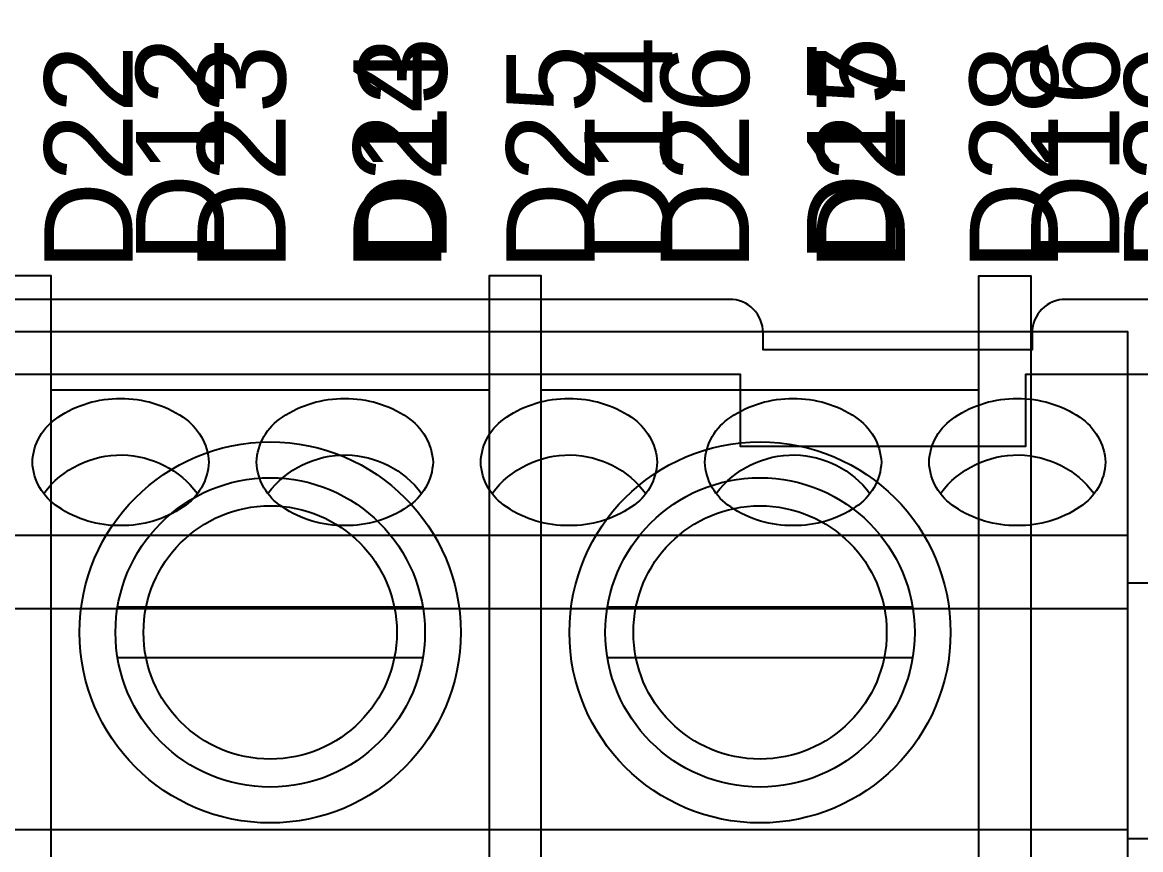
# Model space of a CAD drawing. Extents: x 1 to 23.8, y 0.2 to 17.
# Drawn here: x 21.396 to 22.394, y 3.62 to 4.358 of the extents above; entities that cross this region are included whole.
import ezdxf

# ---------------------------------------------------------------- set-up
doc = ezdxf.new("R2010")
doc.units = 0
doc.header["$MEASUREMENT"] = 0
for name, color, linetype in [('3_01__0-__EMPTY', 7, 'CONTINUOUS'), ('3_02__9X__RTD', 7, 'CONTINUOUS'), ('3_03__91__RTD_TC', 7, 'CONTINUOUS'), ('3_04__1-___4__DI__4__DO__S', 7, 'CONTINUOUS'), ('3_05__B-___4__DI__4__DO__F', 7, 'CONTINUOUS'), ('3_06__C-___4__DI__3__DO', 7, 'CONTINUOUS'), ('3_07__2X___8__DO__STD_FORM', 7, 'CONTINUOUS'), ('3_08__2A___8__DO__STD_FORM', 7, 'CONTINUOUS'), ('3_09__2B___8__DO__STD__6__', 7, 'CONTINUOUS'), ('3_10__2C___8__DO__STD__2__', 7, 'CONTINUOUS'), ('3_11__3-___8__DI', 7, 'CONTINUOUS'), ('3_12__D-___14__DI', 7, 'CONTINUOUS'), ('3_13__5-___8__AI', 7, 'CONTINUOUS'), ('3_14__6-___4__AI__4__AO', 7, 'CONTINUOUS'), ('4_01__0-__EMPTY', 7, 'CONTINUOUS'), ('4_02__71___3__AVI', 7, 'CONTINUOUS'), ('4_03__73___3__ACI__3__AVI', 7, 'CONTINUOUS'), ('4_04__74___3__ACI__3__AVI', 7, 'CONTINUOUS'), ('4_05__1-___4__DI__4__DO__S', 7, 'CONTINUOUS'), ('4_06__B-___4__DI__4__DO__F', 7, 'CONTINUOUS'), ('4_07__C-___4__DI__3__DO', 7, 'CONTINUOUS'), ('4_08__2X___8__DO__STD_FORM', 7, 'CONTINUOUS'), ('4_09__2A___8__DO__STD_FORM', 7, 'CONTINUOUS'), ('4_10__2B___8__DO__STD__6__', 7, 'CONTINUOUS'), ('4_11__2C___8__DO__STD__2__', 7, 'CONTINUOUS'), ('4_12__3-___8__DI', 7, 'CONTINUOUS'), ('4_13__D-___14__DI', 7, 'CONTINUOUS'), ('4_14__5-___8__AI', 7, 'CONTINUOUS'), ('4_15__6-___4__AI__4__AO', 7, 'CONTINUOUS'), ('6_00_____DWG', 7, 'CONTINUOUS')]:
    doc.layers.add(name, color=color, linetype=linetype)
doc.styles.add('ARIAL', font='arial.ttf')

msp = doc.modelspace()

# ---------------------------------------------------------------- linework, layer by layer
at = {"layer": '4_01__0-__EMPTY'}
msp.add_lwpolyline([(21.06191, 3.53096), (22.02714, 3.53096, 0.414214), (22.05703, 3.56084), (22.05703, 3.57596), (22.29703, 3.57596), (22.29703, 3.56084, 0.414214), (22.32691, 3.53096), (22.68464, 3.53096, 0.414973), (22.71453, 3.56084), (22.71453, 4.08107, 0.414973), (22.68464, 4.11096), (22.32691, 4.11096, 0.414214), (22.29703, 4.08107), (22.29703, 4.06596), (22.05703, 4.06596), (22.05703, 4.08107, 0.414214), (22.02714, 4.11096), (21.06191, 4.11096, 0.414214)], format="xyb", dxfattribs=at)
at = {"layer": '4_02__71___3__AVI'}
msp.add_lwpolyline([(21.02999, 3.44401), (22.03686, 3.44401), (22.03686, 3.44401), (22.03686, 3.50822), (22.29118, 3.50822), (22.29118, 3.44401), (22.66847, 3.44401, 0.423291), (22.71531, 3.48943), (22.71531, 3.99844), (22.71531, 3.99844, 0.423291), (22.66847, 4.04386), (22.29118, 4.04386), (22.29118, 3.97965), (22.03686, 3.97965), (22.03686, 4.04386), (22.03686, 4.04386), (21.02999, 4.04386)], format="xyb", dxfattribs=at)
at = {"layer": '4_03__73___3__ACI__3__AVI'}
for points in [[(21.42195, 3.49573), (21.42195, 4.13187), (21.37558, 4.13187), (21.37558, 3.49573)], [(21.85895, 3.49573), (21.85895, 4.13187), (21.81258, 4.13187), (21.81258, 3.49573)], [(22.24958, 3.49573), (22.24958, 4.13187), (22.29595, 4.13187), (22.29595, 3.49573)]]:
    msp.add_lwpolyline(points, close=True, dxfattribs=at)
for points in [[(21.81258, 4.03005), (21.42195, 4.03005)], [(22.24958, 4.03005), (21.85895, 4.03005)], [(21.75342, 3.8363), (21.48111, 3.8363)], [(22.19042, 3.8363), (21.91811, 3.8363)], [(21.48111, 3.7913), (21.75342, 3.7913)], [(21.91811, 3.7913), (22.19042, 3.7913)]]:
    msp.add_lwpolyline(points, dxfattribs=at)
for centre, radius in [((21.61727, 3.8138), 0.17), ((22.05427, 3.8138), 0.17), ((21.61727, 3.8138), 0.138), ((22.05427, 3.8138), 0.138), ((21.61727, 3.8138), 0.113), ((22.05427, 3.8138), 0.113)]:
    msp.add_circle(centre, radius, dxfattribs=at)
at = {"layer": '4_04__74___3__ACI__3__AVI'}
for points in [[(21.42195, 3.49573), (21.42195, 4.13187), (21.37558, 4.13187), (21.37558, 3.49573)], [(21.85895, 3.49573), (21.85895, 4.13187), (21.81258, 4.13187), (21.81258, 3.49573)], [(22.24958, 3.49573), (22.24958, 4.13187), (22.29595, 4.13187), (22.29595, 3.49573)]]:
    msp.add_lwpolyline(points, close=True, dxfattribs=at)
for points in [[(21.81258, 4.03005), (21.42195, 4.03005)], [(22.24958, 4.03005), (21.85895, 4.03005)], [(21.75342, 3.8363), (21.48111, 3.8363)], [(22.19042, 3.8363), (21.91811, 3.8363)], [(21.48111, 3.7913), (21.75342, 3.7913)], [(21.91811, 3.7913), (22.19042, 3.7913)]]:
    msp.add_lwpolyline(points, dxfattribs=at)
for centre, radius in [((21.61727, 3.8138), 0.17), ((22.05427, 3.8138), 0.17), ((21.61727, 3.8138), 0.138), ((22.05427, 3.8138), 0.138), ((21.61727, 3.8138), 0.113), ((22.05427, 3.8138), 0.113)]:
    msp.add_circle(centre, radius, dxfattribs=at)
at = {"layer": '4_05__1-___4__DI__4__DO__S'}
msp.add_lwpolyline([(20.78224, 4.08223), (22.38224, 4.08223), (22.38224, 3.47352), (20.78224, 3.47352)], close=True, dxfattribs=at)
for points in [[(21.40507, 3.96576, -0.244062), (21.42813, 4.00581, -0.154167), (21.48381, 4.0224, -0.154167), (21.53949, 4.00581, -0.236767), (21.56255, 3.96576, -0.24406), (21.53949, 3.92571, -0.154167), (21.48381, 3.90912, -0.154167), (21.42813, 3.92571, -0.244061)], [(21.60507, 3.96576, -0.244062), (21.62813, 4.00581, -0.154167), (21.68381, 4.0224, -0.154167), (21.73949, 4.00581, -0.236767), (21.76255, 3.96576, -0.24406), (21.73949, 3.92571, -0.154167), (21.68381, 3.90912, -0.154167), (21.62813, 3.92571, -0.244061)], [(21.80507, 3.96576, -0.244062), (21.82813, 4.00581, -0.154167), (21.88381, 4.0224, -0.154167), (21.93949, 4.00581, -0.236767), (21.96255, 3.96576, -0.24406), (21.93949, 3.92571, -0.154167), (21.88381, 3.90912, -0.154167), (21.82813, 3.92571, -0.244061)], [(22.00507, 3.96576, -0.244062), (22.02813, 4.00581, -0.154167), (22.08381, 4.0224, -0.154167), (22.13949, 4.00581, -0.236767), (22.16255, 3.96576, -0.24406), (22.13949, 3.92571, -0.154167), (22.08381, 3.90912, -0.154167), (22.02813, 3.92571, -0.244061)], [(22.20507, 3.96576, -0.244062), (22.22813, 4.00581, -0.154167), (22.28381, 4.0224, -0.154167), (22.33949, 4.00581, -0.236767), (22.36255, 3.96576, -0.24406), (22.33949, 3.92571, -0.154167), (22.28381, 3.90912, -0.154167), (22.22813, 3.92571, -0.244061)]]:
    msp.add_lwpolyline(points, format="xyb", close=True, dxfattribs=at)
for points in [[(21.41515, 3.93772, -0.001746), (21.41529, 3.93785, -0.240907), (21.48539, 3.9721, -0.231198), (21.55233, 3.93785, -0.005828), (21.55262, 3.93793)], [(21.61515, 3.93772, -0.001746), (21.61529, 3.93785, -0.240907), (21.68539, 3.9721, -0.231198), (21.75233, 3.93785, -0.005828), (21.75262, 3.93793)], [(21.81515, 3.93772, -0.001746), (21.81529, 3.93785, -0.240907), (21.88539, 3.9721, -0.231198), (21.95233, 3.93785, -0.005828), (21.95262, 3.93793)], [(22.01515, 3.93772, -0.001746), (22.01529, 3.93785, -0.240907), (22.08539, 3.9721, -0.231198), (22.15233, 3.93785, -0.005828), (22.15262, 3.93793)], [(22.21515, 3.93772, -0.001746), (22.21529, 3.93785, -0.240907), (22.28539, 3.9721, -0.231198), (22.35233, 3.93785, -0.005828), (22.35262, 3.93793)], [(22.38224, 3.85809), (22.54287, 3.85809, -0.414169), (22.58224, 3.81873), (22.58224, 3.66914, -0.414258), (22.54287, 3.62978), (22.38224, 3.62978)]]:
    msp.add_lwpolyline(points, format="xyb", dxfattribs=at)
for points in [[(20.78223, 3.90064), (22.38223, 3.90064)], [(20.78224, 3.8352), (22.38224, 3.8352)], [(20.78224, 3.6381), (22.38224, 3.6381)]]:
    msp.add_lwpolyline(points, dxfattribs=at)
at = {"layer": '4_06__B-___4__DI__4__DO__F'}
msp.add_lwpolyline([(20.78224, 4.08223), (22.38224, 4.08223), (22.38224, 3.47352), (20.78224, 3.47352)], close=True, dxfattribs=at)
for points in [[(21.40507, 3.96576, -0.244062), (21.42813, 4.00581, -0.154167), (21.48381, 4.0224, -0.154167), (21.53949, 4.00581, -0.236767), (21.56255, 3.96576, -0.24406), (21.53949, 3.92571, -0.154167), (21.48381, 3.90912, -0.154167), (21.42813, 3.92571, -0.244061)], [(21.60507, 3.96576, -0.244062), (21.62813, 4.00581, -0.154167), (21.68381, 4.0224, -0.154167), (21.73949, 4.00581, -0.236767), (21.76255, 3.96576, -0.24406), (21.73949, 3.92571, -0.154167), (21.68381, 3.90912, -0.154167), (21.62813, 3.92571, -0.244061)], [(21.80507, 3.96576, -0.244062), (21.82813, 4.00581, -0.154167), (21.88381, 4.0224, -0.154167), (21.93949, 4.00581, -0.236767), (21.96255, 3.96576, -0.24406), (21.93949, 3.92571, -0.154167), (21.88381, 3.90912, -0.154167), (21.82813, 3.92571, -0.244061)], [(22.00507, 3.96576, -0.244062), (22.02813, 4.00581, -0.154167), (22.08381, 4.0224, -0.154167), (22.13949, 4.00581, -0.236767), (22.16255, 3.96576, -0.24406), (22.13949, 3.92571, -0.154167), (22.08381, 3.90912, -0.154167), (22.02813, 3.92571, -0.244061)], [(22.20507, 3.96576, -0.244062), (22.22813, 4.00581, -0.154167), (22.28381, 4.0224, -0.154167), (22.33949, 4.00581, -0.236767), (22.36255, 3.96576, -0.24406), (22.33949, 3.92571, -0.154167), (22.28381, 3.90912, -0.154167), (22.22813, 3.92571, -0.244061)]]:
    msp.add_lwpolyline(points, format="xyb", close=True, dxfattribs=at)
for points in [[(21.41515, 3.93772, -0.001746), (21.41529, 3.93785, -0.240907), (21.48539, 3.9721, -0.231198), (21.55233, 3.93785, -0.005828), (21.55262, 3.93793)], [(21.61515, 3.93772, -0.001746), (21.61529, 3.93785, -0.240907), (21.68539, 3.9721, -0.231198), (21.75233, 3.93785, -0.005828), (21.75262, 3.93793)], [(21.81515, 3.93772, -0.001746), (21.81529, 3.93785, -0.240907), (21.88539, 3.9721, -0.231198), (21.95233, 3.93785, -0.005828), (21.95262, 3.93793)], [(22.01515, 3.93772, -0.001746), (22.01529, 3.93785, -0.240907), (22.08539, 3.9721, -0.231198), (22.15233, 3.93785, -0.005828), (22.15262, 3.93793)], [(22.21515, 3.93772, -0.001746), (22.21529, 3.93785, -0.240907), (22.28539, 3.9721, -0.231198), (22.35233, 3.93785, -0.005828), (22.35262, 3.93793)], [(22.38224, 3.85809), (22.54287, 3.85809, -0.414169), (22.58224, 3.81873), (22.58224, 3.66914, -0.414258), (22.54287, 3.62978), (22.38224, 3.62978)]]:
    msp.add_lwpolyline(points, format="xyb", dxfattribs=at)
for points in [[(20.78223, 3.90064), (22.38223, 3.90064)], [(20.78224, 3.8352), (22.38224, 3.8352)], [(20.78224, 3.6381), (22.38224, 3.6381)]]:
    msp.add_lwpolyline(points, dxfattribs=at)
at = {"layer": '4_07__C-___4__DI__3__DO'}
msp.add_lwpolyline([(20.78224, 4.08223), (22.38224, 4.08223), (22.38224, 3.47352), (20.78224, 3.47352)], close=True, dxfattribs=at)
for points in [[(21.40507, 3.96576, -0.244062), (21.42813, 4.00581, -0.154167), (21.48381, 4.0224, -0.154167), (21.53949, 4.00581, -0.236767), (21.56255, 3.96576, -0.24406), (21.53949, 3.92571, -0.154167), (21.48381, 3.90912, -0.154167), (21.42813, 3.92571, -0.244061)], [(21.60507, 3.96576, -0.244062), (21.62813, 4.00581, -0.154167), (21.68381, 4.0224, -0.154167), (21.73949, 4.00581, -0.236767), (21.76255, 3.96576, -0.24406), (21.73949, 3.92571, -0.154167), (21.68381, 3.90912, -0.154167), (21.62813, 3.92571, -0.244061)], [(21.80507, 3.96576, -0.244062), (21.82813, 4.00581, -0.154167), (21.88381, 4.0224, -0.154167), (21.93949, 4.00581, -0.236767), (21.96255, 3.96576, -0.24406), (21.93949, 3.92571, -0.154167), (21.88381, 3.90912, -0.154167), (21.82813, 3.92571, -0.244061)], [(22.00507, 3.96576, -0.244062), (22.02813, 4.00581, -0.154167), (22.08381, 4.0224, -0.154167), (22.13949, 4.00581, -0.236767), (22.16255, 3.96576, -0.24406), (22.13949, 3.92571, -0.154167), (22.08381, 3.90912, -0.154167), (22.02813, 3.92571, -0.244061)], [(22.20507, 3.96576, -0.244062), (22.22813, 4.00581, -0.154167), (22.28381, 4.0224, -0.154167), (22.33949, 4.00581, -0.236767), (22.36255, 3.96576, -0.24406), (22.33949, 3.92571, -0.154167), (22.28381, 3.90912, -0.154167), (22.22813, 3.92571, -0.244061)]]:
    msp.add_lwpolyline(points, format="xyb", close=True, dxfattribs=at)
for points in [[(21.41515, 3.93772, -0.001746), (21.41529, 3.93785, -0.240907), (21.48539, 3.9721, -0.231198), (21.55233, 3.93785, -0.005828), (21.55262, 3.93793)], [(21.61515, 3.93772, -0.001746), (21.61529, 3.93785, -0.240907), (21.68539, 3.9721, -0.231198), (21.75233, 3.93785, -0.005828), (21.75262, 3.93793)], [(21.81515, 3.93772, -0.001746), (21.81529, 3.93785, -0.240907), (21.88539, 3.9721, -0.231198), (21.95233, 3.93785, -0.005828), (21.95262, 3.93793)], [(22.01515, 3.93772, -0.001746), (22.01529, 3.93785, -0.240907), (22.08539, 3.9721, -0.231198), (22.15233, 3.93785, -0.005828), (22.15262, 3.93793)], [(22.21515, 3.93772, -0.001746), (22.21529, 3.93785, -0.240907), (22.28539, 3.9721, -0.231198), (22.35233, 3.93785, -0.005828), (22.35262, 3.93793)], [(22.38224, 3.85809), (22.54287, 3.85809, -0.414169), (22.58224, 3.81873), (22.58224, 3.66914, -0.414258), (22.54287, 3.62978), (22.38224, 3.62978)]]:
    msp.add_lwpolyline(points, format="xyb", dxfattribs=at)
for points in [[(20.78223, 3.90064), (22.38223, 3.90064)], [(20.78224, 3.8352), (22.38224, 3.8352)], [(20.78224, 3.6381), (22.38224, 3.6381)]]:
    msp.add_lwpolyline(points, dxfattribs=at)
at = {"layer": '4_08__2X___8__DO__STD_FORM'}
msp.add_lwpolyline([(20.78224, 4.08223), (22.38224, 4.08223), (22.38224, 3.47352), (20.78224, 3.47352)], close=True, dxfattribs=at)
for points in [[(21.40507, 3.96576, -0.244062), (21.42813, 4.00581, -0.154167), (21.48381, 4.0224, -0.154167), (21.53949, 4.00581, -0.236767), (21.56255, 3.96576, -0.24406), (21.53949, 3.92571, -0.154167), (21.48381, 3.90912, -0.154167), (21.42813, 3.92571, -0.244061)], [(21.60507, 3.96576, -0.244062), (21.62813, 4.00581, -0.154167), (21.68381, 4.0224, -0.154167), (21.73949, 4.00581, -0.236767), (21.76255, 3.96576, -0.24406), (21.73949, 3.92571, -0.154167), (21.68381, 3.90912, -0.154167), (21.62813, 3.92571, -0.244061)], [(21.80507, 3.96576, -0.244062), (21.82813, 4.00581, -0.154167), (21.88381, 4.0224, -0.154167), (21.93949, 4.00581, -0.236767), (21.96255, 3.96576, -0.24406), (21.93949, 3.92571, -0.154167), (21.88381, 3.90912, -0.154167), (21.82813, 3.92571, -0.244061)], [(22.00507, 3.96576, -0.244062), (22.02813, 4.00581, -0.154167), (22.08381, 4.0224, -0.154167), (22.13949, 4.00581, -0.236767), (22.16255, 3.96576, -0.24406), (22.13949, 3.92571, -0.154167), (22.08381, 3.90912, -0.154167), (22.02813, 3.92571, -0.244061)], [(22.20507, 3.96576, -0.244062), (22.22813, 4.00581, -0.154167), (22.28381, 4.0224, -0.154167), (22.33949, 4.00581, -0.236767), (22.36255, 3.96576, -0.24406), (22.33949, 3.92571, -0.154167), (22.28381, 3.90912, -0.154167), (22.22813, 3.92571, -0.244061)]]:
    msp.add_lwpolyline(points, format="xyb", close=True, dxfattribs=at)
for points in [[(21.41515, 3.93772, -0.001746), (21.41529, 3.93785, -0.240907), (21.48539, 3.9721, -0.231198), (21.55233, 3.93785, -0.005828), (21.55262, 3.93793)], [(21.61515, 3.93772, -0.001746), (21.61529, 3.93785, -0.240907), (21.68539, 3.9721, -0.231198), (21.75233, 3.93785, -0.005828), (21.75262, 3.93793)], [(21.81515, 3.93772, -0.001746), (21.81529, 3.93785, -0.240907), (21.88539, 3.9721, -0.231198), (21.95233, 3.93785, -0.005828), (21.95262, 3.93793)], [(22.01515, 3.93772, -0.001746), (22.01529, 3.93785, -0.240907), (22.08539, 3.9721, -0.231198), (22.15233, 3.93785, -0.005828), (22.15262, 3.93793)], [(22.21515, 3.93772, -0.001746), (22.21529, 3.93785, -0.240907), (22.28539, 3.9721, -0.231198), (22.35233, 3.93785, -0.005828), (22.35262, 3.93793)], [(22.38224, 3.85809), (22.54287, 3.85809, -0.414169), (22.58224, 3.81873), (22.58224, 3.66914, -0.414258), (22.54287, 3.62978), (22.38224, 3.62978)]]:
    msp.add_lwpolyline(points, format="xyb", dxfattribs=at)
for points in [[(20.78223, 3.90064), (22.38223, 3.90064)], [(20.78224, 3.8352), (22.38224, 3.8352)], [(20.78224, 3.6381), (22.38224, 3.6381)]]:
    msp.add_lwpolyline(points, dxfattribs=at)
at = {"layer": '4_09__2A___8__DO__STD_FORM'}
msp.add_lwpolyline([(20.78224, 4.08223), (22.38224, 4.08223), (22.38224, 3.47352), (20.78224, 3.47352)], close=True, dxfattribs=at)
for points in [[(21.40507, 3.96576, -0.244062), (21.42813, 4.00581, -0.154167), (21.48381, 4.0224, -0.154167), (21.53949, 4.00581, -0.236767), (21.56255, 3.96576, -0.24406), (21.53949, 3.92571, -0.154167), (21.48381, 3.90912, -0.154167), (21.42813, 3.92571, -0.244061)], [(21.60507, 3.96576, -0.244062), (21.62813, 4.00581, -0.154167), (21.68381, 4.0224, -0.154167), (21.73949, 4.00581, -0.236767), (21.76255, 3.96576, -0.24406), (21.73949, 3.92571, -0.154167), (21.68381, 3.90912, -0.154167), (21.62813, 3.92571, -0.244061)], [(21.80507, 3.96576, -0.244062), (21.82813, 4.00581, -0.154167), (21.88381, 4.0224, -0.154167), (21.93949, 4.00581, -0.236767), (21.96255, 3.96576, -0.24406), (21.93949, 3.92571, -0.154167), (21.88381, 3.90912, -0.154167), (21.82813, 3.92571, -0.244061)], [(22.00507, 3.96576, -0.244062), (22.02813, 4.00581, -0.154167), (22.08381, 4.0224, -0.154167), (22.13949, 4.00581, -0.236767), (22.16255, 3.96576, -0.24406), (22.13949, 3.92571, -0.154167), (22.08381, 3.90912, -0.154167), (22.02813, 3.92571, -0.244061)], [(22.20507, 3.96576, -0.244062), (22.22813, 4.00581, -0.154167), (22.28381, 4.0224, -0.154167), (22.33949, 4.00581, -0.236767), (22.36255, 3.96576, -0.24406), (22.33949, 3.92571, -0.154167), (22.28381, 3.90912, -0.154167), (22.22813, 3.92571, -0.244061)]]:
    msp.add_lwpolyline(points, format="xyb", close=True, dxfattribs=at)
for points in [[(21.41515, 3.93772, -0.001746), (21.41529, 3.93785, -0.240907), (21.48539, 3.9721, -0.231198), (21.55233, 3.93785, -0.005828), (21.55262, 3.93793)], [(21.61515, 3.93772, -0.001746), (21.61529, 3.93785, -0.240907), (21.68539, 3.9721, -0.231198), (21.75233, 3.93785, -0.005828), (21.75262, 3.93793)], [(21.81515, 3.93772, -0.001746), (21.81529, 3.93785, -0.240907), (21.88539, 3.9721, -0.231198), (21.95233, 3.93785, -0.005828), (21.95262, 3.93793)], [(22.01515, 3.93772, -0.001746), (22.01529, 3.93785, -0.240907), (22.08539, 3.9721, -0.231198), (22.15233, 3.93785, -0.005828), (22.15262, 3.93793)], [(22.21515, 3.93772, -0.001746), (22.21529, 3.93785, -0.240907), (22.28539, 3.9721, -0.231198), (22.35233, 3.93785, -0.005828), (22.35262, 3.93793)], [(22.38224, 3.85809), (22.54287, 3.85809, -0.414169), (22.58224, 3.81873), (22.58224, 3.66914, -0.414258), (22.54287, 3.62978), (22.38224, 3.62978)]]:
    msp.add_lwpolyline(points, format="xyb", dxfattribs=at)
for points in [[(20.78223, 3.90064), (22.38223, 3.90064)], [(20.78224, 3.8352), (22.38224, 3.8352)], [(20.78224, 3.6381), (22.38224, 3.6381)]]:
    msp.add_lwpolyline(points, dxfattribs=at)
at = {"layer": '4_10__2B___8__DO__STD__6__'}
msp.add_lwpolyline([(20.78224, 4.08223), (22.38224, 4.08223), (22.38224, 3.47352), (20.78224, 3.47352)], close=True, dxfattribs=at)
for points in [[(21.40507, 3.96576, -0.244062), (21.42813, 4.00581, -0.154167), (21.48381, 4.0224, -0.154167), (21.53949, 4.00581, -0.236767), (21.56255, 3.96576, -0.24406), (21.53949, 3.92571, -0.154167), (21.48381, 3.90912, -0.154167), (21.42813, 3.92571, -0.244061)], [(21.60507, 3.96576, -0.244062), (21.62813, 4.00581, -0.154167), (21.68381, 4.0224, -0.154167), (21.73949, 4.00581, -0.236767), (21.76255, 3.96576, -0.24406), (21.73949, 3.92571, -0.154167), (21.68381, 3.90912, -0.154167), (21.62813, 3.92571, -0.244061)], [(21.80507, 3.96576, -0.244062), (21.82813, 4.00581, -0.154167), (21.88381, 4.0224, -0.154167), (21.93949, 4.00581, -0.236767), (21.96255, 3.96576, -0.24406), (21.93949, 3.92571, -0.154167), (21.88381, 3.90912, -0.154167), (21.82813, 3.92571, -0.244061)], [(22.00507, 3.96576, -0.244062), (22.02813, 4.00581, -0.154167), (22.08381, 4.0224, -0.154167), (22.13949, 4.00581, -0.236767), (22.16255, 3.96576, -0.24406), (22.13949, 3.92571, -0.154167), (22.08381, 3.90912, -0.154167), (22.02813, 3.92571, -0.244061)], [(22.20507, 3.96576, -0.244062), (22.22813, 4.00581, -0.154167), (22.28381, 4.0224, -0.154167), (22.33949, 4.00581, -0.236767), (22.36255, 3.96576, -0.24406), (22.33949, 3.92571, -0.154167), (22.28381, 3.90912, -0.154167), (22.22813, 3.92571, -0.244061)]]:
    msp.add_lwpolyline(points, format="xyb", close=True, dxfattribs=at)
for points in [[(21.41515, 3.93772, -0.001746), (21.41529, 3.93785, -0.240907), (21.48539, 3.9721, -0.231198), (21.55233, 3.93785, -0.005828), (21.55262, 3.93793)], [(21.61515, 3.93772, -0.001746), (21.61529, 3.93785, -0.240907), (21.68539, 3.9721, -0.231198), (21.75233, 3.93785, -0.005828), (21.75262, 3.93793)], [(21.81515, 3.93772, -0.001746), (21.81529, 3.93785, -0.240907), (21.88539, 3.9721, -0.231198), (21.95233, 3.93785, -0.005828), (21.95262, 3.93793)], [(22.01515, 3.93772, -0.001746), (22.01529, 3.93785, -0.240907), (22.08539, 3.9721, -0.231198), (22.15233, 3.93785, -0.005828), (22.15262, 3.93793)], [(22.21515, 3.93772, -0.001746), (22.21529, 3.93785, -0.240907), (22.28539, 3.9721, -0.231198), (22.35233, 3.93785, -0.005828), (22.35262, 3.93793)], [(22.38224, 3.85809), (22.54287, 3.85809, -0.414169), (22.58224, 3.81873), (22.58224, 3.66914, -0.414258), (22.54287, 3.62978), (22.38224, 3.62978)]]:
    msp.add_lwpolyline(points, format="xyb", dxfattribs=at)
for points in [[(20.78223, 3.90064), (22.38223, 3.90064)], [(20.78224, 3.8352), (22.38224, 3.8352)], [(20.78224, 3.6381), (22.38224, 3.6381)]]:
    msp.add_lwpolyline(points, dxfattribs=at)
at = {"layer": '4_11__2C___8__DO__STD__2__'}
msp.add_lwpolyline([(20.78224, 4.08223), (22.38224, 4.08223), (22.38224, 3.47352), (20.78224, 3.47352)], close=True, dxfattribs=at)
for points in [[(21.40507, 3.96576, -0.244062), (21.42813, 4.00581, -0.154167), (21.48381, 4.0224, -0.154167), (21.53949, 4.00581, -0.236767), (21.56255, 3.96576, -0.24406), (21.53949, 3.92571, -0.154167), (21.48381, 3.90912, -0.154167), (21.42813, 3.92571, -0.244061)], [(21.60507, 3.96576, -0.244062), (21.62813, 4.00581, -0.154167), (21.68381, 4.0224, -0.154167), (21.73949, 4.00581, -0.236767), (21.76255, 3.96576, -0.24406), (21.73949, 3.92571, -0.154167), (21.68381, 3.90912, -0.154167), (21.62813, 3.92571, -0.244061)], [(21.80507, 3.96576, -0.244062), (21.82813, 4.00581, -0.154167), (21.88381, 4.0224, -0.154167), (21.93949, 4.00581, -0.236767), (21.96255, 3.96576, -0.24406), (21.93949, 3.92571, -0.154167), (21.88381, 3.90912, -0.154167), (21.82813, 3.92571, -0.244061)], [(22.00507, 3.96576, -0.244062), (22.02813, 4.00581, -0.154167), (22.08381, 4.0224, -0.154167), (22.13949, 4.00581, -0.236767), (22.16255, 3.96576, -0.24406), (22.13949, 3.92571, -0.154167), (22.08381, 3.90912, -0.154167), (22.02813, 3.92571, -0.244061)], [(22.20507, 3.96576, -0.244062), (22.22813, 4.00581, -0.154167), (22.28381, 4.0224, -0.154167), (22.33949, 4.00581, -0.236767), (22.36255, 3.96576, -0.24406), (22.33949, 3.92571, -0.154167), (22.28381, 3.90912, -0.154167), (22.22813, 3.92571, -0.244061)]]:
    msp.add_lwpolyline(points, format="xyb", close=True, dxfattribs=at)
for points in [[(21.41515, 3.93772, -0.001746), (21.41529, 3.93785, -0.240907), (21.48539, 3.9721, -0.231198), (21.55233, 3.93785, -0.005828), (21.55262, 3.93793)], [(21.61515, 3.93772, -0.001746), (21.61529, 3.93785, -0.240907), (21.68539, 3.9721, -0.231198), (21.75233, 3.93785, -0.005828), (21.75262, 3.93793)], [(21.81515, 3.93772, -0.001746), (21.81529, 3.93785, -0.240907), (21.88539, 3.9721, -0.231198), (21.95233, 3.93785, -0.005828), (21.95262, 3.93793)], [(22.01515, 3.93772, -0.001746), (22.01529, 3.93785, -0.240907), (22.08539, 3.9721, -0.231198), (22.15233, 3.93785, -0.005828), (22.15262, 3.93793)], [(22.21515, 3.93772, -0.001746), (22.21529, 3.93785, -0.240907), (22.28539, 3.9721, -0.231198), (22.35233, 3.93785, -0.005828), (22.35262, 3.93793)], [(22.38224, 3.85809), (22.54287, 3.85809, -0.414169), (22.58224, 3.81873), (22.58224, 3.66914, -0.414258), (22.54287, 3.62978), (22.38224, 3.62978)]]:
    msp.add_lwpolyline(points, format="xyb", dxfattribs=at)
for points in [[(20.78223, 3.90064), (22.38223, 3.90064)], [(20.78224, 3.8352), (22.38224, 3.8352)], [(20.78224, 3.6381), (22.38224, 3.6381)]]:
    msp.add_lwpolyline(points, dxfattribs=at)
at = {"layer": '4_12__3-___8__DI'}
msp.add_lwpolyline([(20.78224, 4.08223), (22.38224, 4.08223), (22.38224, 3.47352), (20.78224, 3.47352)], close=True, dxfattribs=at)
for points in [[(21.40507, 3.96576, -0.244062), (21.42813, 4.00581, -0.154167), (21.48381, 4.0224, -0.154167), (21.53949, 4.00581, -0.236767), (21.56255, 3.96576, -0.24406), (21.53949, 3.92571, -0.154167), (21.48381, 3.90912, -0.154167), (21.42813, 3.92571, -0.244061)], [(21.60507, 3.96576, -0.244062), (21.62813, 4.00581, -0.154167), (21.68381, 4.0224, -0.154167), (21.73949, 4.00581, -0.236767), (21.76255, 3.96576, -0.24406), (21.73949, 3.92571, -0.154167), (21.68381, 3.90912, -0.154167), (21.62813, 3.92571, -0.244061)], [(21.80507, 3.96576, -0.244062), (21.82813, 4.00581, -0.154167), (21.88381, 4.0224, -0.154167), (21.93949, 4.00581, -0.236767), (21.96255, 3.96576, -0.24406), (21.93949, 3.92571, -0.154167), (21.88381, 3.90912, -0.154167), (21.82813, 3.92571, -0.244061)], [(22.00507, 3.96576, -0.244062), (22.02813, 4.00581, -0.154167), (22.08381, 4.0224, -0.154167), (22.13949, 4.00581, -0.236767), (22.16255, 3.96576, -0.24406), (22.13949, 3.92571, -0.154167), (22.08381, 3.90912, -0.154167), (22.02813, 3.92571, -0.244061)], [(22.20507, 3.96576, -0.244062), (22.22813, 4.00581, -0.154167), (22.28381, 4.0224, -0.154167), (22.33949, 4.00581, -0.236767), (22.36255, 3.96576, -0.24406), (22.33949, 3.92571, -0.154167), (22.28381, 3.90912, -0.154167), (22.22813, 3.92571, -0.244061)]]:
    msp.add_lwpolyline(points, format="xyb", close=True, dxfattribs=at)
for points in [[(21.41515, 3.93772, -0.001746), (21.41529, 3.93785, -0.240907), (21.48539, 3.9721, -0.231198), (21.55233, 3.93785, -0.005828), (21.55262, 3.93793)], [(21.61515, 3.93772, -0.001746), (21.61529, 3.93785, -0.240907), (21.68539, 3.9721, -0.231198), (21.75233, 3.93785, -0.005828), (21.75262, 3.93793)], [(21.81515, 3.93772, -0.001746), (21.81529, 3.93785, -0.240907), (21.88539, 3.9721, -0.231198), (21.95233, 3.93785, -0.005828), (21.95262, 3.93793)], [(22.01515, 3.93772, -0.001746), (22.01529, 3.93785, -0.240907), (22.08539, 3.9721, -0.231198), (22.15233, 3.93785, -0.005828), (22.15262, 3.93793)], [(22.21515, 3.93772, -0.001746), (22.21529, 3.93785, -0.240907), (22.28539, 3.9721, -0.231198), (22.35233, 3.93785, -0.005828), (22.35262, 3.93793)], [(22.38224, 3.85809), (22.54287, 3.85809, -0.414169), (22.58224, 3.81873), (22.58224, 3.66914, -0.414258), (22.54287, 3.62978), (22.38224, 3.62978)]]:
    msp.add_lwpolyline(points, format="xyb", dxfattribs=at)
for points in [[(20.78223, 3.90064), (22.38223, 3.90064)], [(20.78224, 3.8352), (22.38224, 3.8352)], [(20.78224, 3.6381), (22.38224, 3.6381)]]:
    msp.add_lwpolyline(points, dxfattribs=at)
at = {"layer": '4_13__D-___14__DI'}
msp.add_lwpolyline([(20.78224, 4.08223), (22.38224, 4.08223), (22.38224, 3.47352), (20.78224, 3.47352)], close=True, dxfattribs=at)
for points in [[(21.40507, 3.96576, -0.244062), (21.42813, 4.00581, -0.154167), (21.48381, 4.0224, -0.154167), (21.53949, 4.00581, -0.236767), (21.56255, 3.96576, -0.24406), (21.53949, 3.92571, -0.154167), (21.48381, 3.90912, -0.154167), (21.42813, 3.92571, -0.244061)], [(21.60507, 3.96576, -0.244062), (21.62813, 4.00581, -0.154167), (21.68381, 4.0224, -0.154167), (21.73949, 4.00581, -0.236767), (21.76255, 3.96576, -0.24406), (21.73949, 3.92571, -0.154167), (21.68381, 3.90912, -0.154167), (21.62813, 3.92571, -0.244061)], [(21.80507, 3.96576, -0.244062), (21.82813, 4.00581, -0.154167), (21.88381, 4.0224, -0.154167), (21.93949, 4.00581, -0.236767), (21.96255, 3.96576, -0.24406), (21.93949, 3.92571, -0.154167), (21.88381, 3.90912, -0.154167), (21.82813, 3.92571, -0.244061)], [(22.00507, 3.96576, -0.244062), (22.02813, 4.00581, -0.154167), (22.08381, 4.0224, -0.154167), (22.13949, 4.00581, -0.236767), (22.16255, 3.96576, -0.24406), (22.13949, 3.92571, -0.154167), (22.08381, 3.90912, -0.154167), (22.02813, 3.92571, -0.244061)], [(22.20507, 3.96576, -0.244062), (22.22813, 4.00581, -0.154167), (22.28381, 4.0224, -0.154167), (22.33949, 4.00581, -0.236767), (22.36255, 3.96576, -0.24406), (22.33949, 3.92571, -0.154167), (22.28381, 3.90912, -0.154167), (22.22813, 3.92571, -0.244061)]]:
    msp.add_lwpolyline(points, format="xyb", close=True, dxfattribs=at)
for points in [[(21.41515, 3.93772, -0.001746), (21.41529, 3.93785, -0.240907), (21.48539, 3.9721, -0.231198), (21.55233, 3.93785, -0.005828), (21.55262, 3.93793)], [(21.61515, 3.93772, -0.001746), (21.61529, 3.93785, -0.240907), (21.68539, 3.9721, -0.231198), (21.75233, 3.93785, -0.005828), (21.75262, 3.93793)], [(21.81515, 3.93772, -0.001746), (21.81529, 3.93785, -0.240907), (21.88539, 3.9721, -0.231198), (21.95233, 3.93785, -0.005828), (21.95262, 3.93793)], [(22.01515, 3.93772, -0.001746), (22.01529, 3.93785, -0.240907), (22.08539, 3.9721, -0.231198), (22.15233, 3.93785, -0.005828), (22.15262, 3.93793)], [(22.21515, 3.93772, -0.001746), (22.21529, 3.93785, -0.240907), (22.28539, 3.9721, -0.231198), (22.35233, 3.93785, -0.005828), (22.35262, 3.93793)], [(22.38224, 3.85809), (22.54287, 3.85809, -0.414169), (22.58224, 3.81873), (22.58224, 3.66914, -0.414258), (22.54287, 3.62978), (22.38224, 3.62978)]]:
    msp.add_lwpolyline(points, format="xyb", dxfattribs=at)
for points in [[(20.78223, 3.90064), (22.38223, 3.90064)], [(20.78224, 3.8352), (22.38224, 3.8352)], [(20.78224, 3.6381), (22.38224, 3.6381)]]:
    msp.add_lwpolyline(points, dxfattribs=at)
at = {"layer": '4_14__5-___8__AI'}
msp.add_lwpolyline([(20.78224, 4.08223), (22.38224, 4.08223), (22.38224, 3.47352), (20.78224, 3.47352)], close=True, dxfattribs=at)
for points in [[(21.40507, 3.96576, -0.244062), (21.42813, 4.00581, -0.154167), (21.48381, 4.0224, -0.154167), (21.53949, 4.00581, -0.236767), (21.56255, 3.96576, -0.24406), (21.53949, 3.92571, -0.154167), (21.48381, 3.90912, -0.154167), (21.42813, 3.92571, -0.244061)], [(21.60507, 3.96576, -0.244062), (21.62813, 4.00581, -0.154167), (21.68381, 4.0224, -0.154167), (21.73949, 4.00581, -0.236767), (21.76255, 3.96576, -0.24406), (21.73949, 3.92571, -0.154167), (21.68381, 3.90912, -0.154167), (21.62813, 3.92571, -0.244061)], [(21.80507, 3.96576, -0.244062), (21.82813, 4.00581, -0.154167), (21.88381, 4.0224, -0.154167), (21.93949, 4.00581, -0.236767), (21.96255, 3.96576, -0.24406), (21.93949, 3.92571, -0.154167), (21.88381, 3.90912, -0.154167), (21.82813, 3.92571, -0.244061)], [(22.00507, 3.96576, -0.244062), (22.02813, 4.00581, -0.154167), (22.08381, 4.0224, -0.154167), (22.13949, 4.00581, -0.236767), (22.16255, 3.96576, -0.24406), (22.13949, 3.92571, -0.154167), (22.08381, 3.90912, -0.154167), (22.02813, 3.92571, -0.244061)], [(22.20507, 3.96576, -0.244062), (22.22813, 4.00581, -0.154167), (22.28381, 4.0224, -0.154167), (22.33949, 4.00581, -0.236767), (22.36255, 3.96576, -0.24406), (22.33949, 3.92571, -0.154167), (22.28381, 3.90912, -0.154167), (22.22813, 3.92571, -0.244061)]]:
    msp.add_lwpolyline(points, format="xyb", close=True, dxfattribs=at)
for points in [[(21.41515, 3.93772, -0.001746), (21.41529, 3.93785, -0.240907), (21.48539, 3.9721, -0.231198), (21.55233, 3.93785, -0.005828), (21.55262, 3.93793)], [(21.61515, 3.93772, -0.001746), (21.61529, 3.93785, -0.240907), (21.68539, 3.9721, -0.231198), (21.75233, 3.93785, -0.005828), (21.75262, 3.93793)], [(21.81515, 3.93772, -0.001746), (21.81529, 3.93785, -0.240907), (21.88539, 3.9721, -0.231198), (21.95233, 3.93785, -0.005828), (21.95262, 3.93793)], [(22.01515, 3.93772, -0.001746), (22.01529, 3.93785, -0.240907), (22.08539, 3.9721, -0.231198), (22.15233, 3.93785, -0.005828), (22.15262, 3.93793)], [(22.21515, 3.93772, -0.001746), (22.21529, 3.93785, -0.240907), (22.28539, 3.9721, -0.231198), (22.35233, 3.93785, -0.005828), (22.35262, 3.93793)], [(22.38224, 3.85809), (22.54287, 3.85809, -0.414169), (22.58224, 3.81873), (22.58224, 3.66914, -0.414258), (22.54287, 3.62978), (22.38224, 3.62978)]]:
    msp.add_lwpolyline(points, format="xyb", dxfattribs=at)
for points in [[(20.78223, 3.90064), (22.38223, 3.90064)], [(20.78224, 3.8352), (22.38224, 3.8352)], [(20.78224, 3.6381), (22.38224, 3.6381)]]:
    msp.add_lwpolyline(points, dxfattribs=at)
at = {"layer": '4_15__6-___4__AI__4__AO'}
msp.add_lwpolyline([(20.78224, 4.08223), (22.38224, 4.08223), (22.38224, 3.47352), (20.78224, 3.47352)], close=True, dxfattribs=at)
for points in [[(21.40507, 3.96576, -0.244062), (21.42813, 4.00581, -0.154167), (21.48381, 4.0224, -0.154167), (21.53949, 4.00581, -0.236767), (21.56255, 3.96576, -0.24406), (21.53949, 3.92571, -0.154167), (21.48381, 3.90912, -0.154167), (21.42813, 3.92571, -0.244061)], [(21.60507, 3.96576, -0.244062), (21.62813, 4.00581, -0.154167), (21.68381, 4.0224, -0.154167), (21.73949, 4.00581, -0.236767), (21.76255, 3.96576, -0.24406), (21.73949, 3.92571, -0.154167), (21.68381, 3.90912, -0.154167), (21.62813, 3.92571, -0.244061)], [(21.80507, 3.96576, -0.244062), (21.82813, 4.00581, -0.154167), (21.88381, 4.0224, -0.154167), (21.93949, 4.00581, -0.236767), (21.96255, 3.96576, -0.24406), (21.93949, 3.92571, -0.154167), (21.88381, 3.90912, -0.154167), (21.82813, 3.92571, -0.244061)], [(22.00507, 3.96576, -0.244062), (22.02813, 4.00581, -0.154167), (22.08381, 4.0224, -0.154167), (22.13949, 4.00581, -0.236767), (22.16255, 3.96576, -0.24406), (22.13949, 3.92571, -0.154167), (22.08381, 3.90912, -0.154167), (22.02813, 3.92571, -0.244061)], [(22.20507, 3.96576, -0.244062), (22.22813, 4.00581, -0.154167), (22.28381, 4.0224, -0.154167), (22.33949, 4.00581, -0.236767), (22.36255, 3.96576, -0.24406), (22.33949, 3.92571, -0.154167), (22.28381, 3.90912, -0.154167), (22.22813, 3.92571, -0.244061)]]:
    msp.add_lwpolyline(points, format="xyb", close=True, dxfattribs=at)
for points in [[(21.41515, 3.93772, -0.001746), (21.41529, 3.93785, -0.240907), (21.48539, 3.9721, -0.231198), (21.55233, 3.93785, -0.005828), (21.55262, 3.93793)], [(21.61515, 3.93772, -0.001746), (21.61529, 3.93785, -0.240907), (21.68539, 3.9721, -0.231198), (21.75233, 3.93785, -0.005828), (21.75262, 3.93793)], [(21.81515, 3.93772, -0.001746), (21.81529, 3.93785, -0.240907), (21.88539, 3.9721, -0.231198), (21.95233, 3.93785, -0.005828), (21.95262, 3.93793)], [(22.01515, 3.93772, -0.001746), (22.01529, 3.93785, -0.240907), (22.08539, 3.9721, -0.231198), (22.15233, 3.93785, -0.005828), (22.15262, 3.93793)], [(22.21515, 3.93772, -0.001746), (22.21529, 3.93785, -0.240907), (22.28539, 3.9721, -0.231198), (22.35233, 3.93785, -0.005828), (22.35262, 3.93793)], [(22.38224, 3.85809), (22.54287, 3.85809, -0.414169), (22.58224, 3.81873), (22.58224, 3.66914, -0.414258), (22.54287, 3.62978), (22.38224, 3.62978)]]:
    msp.add_lwpolyline(points, format="xyb", dxfattribs=at)
for points in [[(20.78223, 3.90064), (22.38223, 3.90064)], [(20.78224, 3.8352), (22.38224, 3.8352)], [(20.78224, 3.6381), (22.38224, 3.6381)]]:
    msp.add_lwpolyline(points, dxfattribs=at)
at = {"layer": '6_00_____DWG'}
msp.add_lwpolyline([(17.97047, 8.85228), (22.63583, 8.85228, -0.414214), (22.71457, 8.77354), (22.71457, 8.68496, 0.414214), (22.83268, 8.56685), (22.92126, 8.56685, -0.414213), (23, 8.48811), (23, 1.93299, -0.414213), (22.92126, 1.85425), (22.83268, 1.85425, 0.414213), (22.71457, 1.73614), (22.71457, 1.64756, -0.414213), (22.63583, 1.56882, -0.000001), (17.97047, 1.56882, -0.414214), (17.89173, 1.64756), (17.89173, 1.73614, 0.414214), (17.77362, 1.85425), (17.68504, 1.85425, -0.414214), (17.6063, 1.93299), (17.6063, 8.48811, -0.414213), (17.68504, 8.56685), (17.77362, 8.56685, 0.414213), (17.89173, 8.68496), (17.89173, 8.77354, -0.414213)], format="xyb", close=True, dxfattribs=at)

# ---------------------------------------------------------------- texts
at = {"layer": '3_01__0-__EMPTY', "style": 'ARIAL'}
for s, p in [('D13', (21.77482, 4.14366)), ('D14', (21.97609, 4.14366)), ('D15', (22.17483, 4.14366)), ('D16', (22.37484, 4.14366)), ('D12', (21.57608, 4.14366))]:
    msp.add_text(s, height=0.078667, rotation=90, dxfattribs=at).set_placement(p)
at = {"layer": '3_02__9X__RTD', "style": 'ARIAL'}
for s, p in [('D22', (21.49444, 4.13645)), ('D23', (21.63101, 4.13645)), ('D24', (21.77008, 4.13645)), ('D25', (21.90662, 4.13645)), ('D26', (22.04442, 4.13645)), ('D27', (22.18349, 4.13645)), ('D28', (22.32003, 4.13645)), ('D29', (22.45783, 4.13645))]:
    msp.add_text(s, height=0.078667, rotation=90, dxfattribs=at).set_placement(p)
at = {"layer": '3_03__91__RTD_TC', "style": 'ARIAL'}
for s, p in [('D22', (21.49444, 4.13645)), ('D23', (21.63101, 4.13645)), ('D24', (21.77008, 4.13645)), ('D25', (21.90662, 4.13645)), ('D26', (22.04442, 4.13645)), ('D27', (22.18349, 4.13645)), ('D28', (22.32003, 4.13645)), ('D29', (22.45783, 4.13645))]:
    msp.add_text(s, height=0.078667, rotation=90, dxfattribs=at).set_placement(p)
at = {"layer": '3_04__1-___4__DI__4__DO__S', "style": 'ARIAL'}
for s, p in [('D13', (21.77482, 4.14366)), ('D14', (21.97609, 4.14366)), ('D15', (22.17483, 4.14366)), ('D16', (22.37484, 4.14366)), ('D12', (21.57608, 4.14366))]:
    msp.add_text(s, height=0.078667, rotation=90, dxfattribs=at).set_placement(p)
at = {"layer": '3_05__B-___4__DI__4__DO__F', "style": 'ARIAL'}
for s, p in [('D13', (21.77482, 4.14366)), ('D14', (21.97609, 4.14366)), ('D15', (22.17483, 4.14366)), ('D16', (22.37484, 4.14366)), ('D12', (21.57608, 4.14366))]:
    msp.add_text(s, height=0.078667, rotation=90, dxfattribs=at).set_placement(p)
at = {"layer": '3_06__C-___4__DI__3__DO', "style": 'ARIAL'}
for s, p in [('D13', (21.77482, 4.14366)), ('D14', (21.97609, 4.14366)), ('D15', (22.17483, 4.14366)), ('D16', (22.37484, 4.14366)), ('D12', (21.57608, 4.14366))]:
    msp.add_text(s, height=0.078667, rotation=90, dxfattribs=at).set_placement(p)
at = {"layer": '3_07__2X___8__DO__STD_FORM', "style": 'ARIAL'}
for s, p in [('D13', (21.77482, 4.14366)), ('D14', (21.97609, 4.14366)), ('D15', (22.17483, 4.14366)), ('D16', (22.37484, 4.14366)), ('D12', (21.57608, 4.14366))]:
    msp.add_text(s, height=0.078667, rotation=90, dxfattribs=at).set_placement(p)
at = {"layer": '3_08__2A___8__DO__STD_FORM', "style": 'ARIAL'}
for s, p in [('D13', (21.77482, 4.14366)), ('D14', (21.97609, 4.14366)), ('D15', (22.17483, 4.14366)), ('D16', (22.37484, 4.14366)), ('D12', (21.57608, 4.14366))]:
    msp.add_text(s, height=0.078667, rotation=90, dxfattribs=at).set_placement(p)
at = {"layer": '3_09__2B___8__DO__STD__6__', "style": 'ARIAL'}
for s, p in [('D13', (21.77482, 4.14366)), ('D14', (21.97609, 4.14366)), ('D15', (22.17483, 4.14366)), ('D16', (22.37484, 4.14366)), ('D12', (21.57608, 4.14366))]:
    msp.add_text(s, height=0.078667, rotation=90, dxfattribs=at).set_placement(p)
at = {"layer": '3_10__2C___8__DO__STD__2__', "style": 'ARIAL'}
for s, p in [('D13', (21.77482, 4.14366)), ('D14', (21.97609, 4.14366)), ('D15', (22.17483, 4.14366)), ('D16', (22.37484, 4.14366)), ('D12', (21.57608, 4.14366))]:
    msp.add_text(s, height=0.078667, rotation=90, dxfattribs=at).set_placement(p)
at = {"layer": '3_11__3-___8__DI', "style": 'ARIAL'}
for s, p in [('D13', (21.77482, 4.14366)), ('D14', (21.97609, 4.14366)), ('D15', (22.17483, 4.14366)), ('D16', (22.37484, 4.14366)), ('D12', (21.57608, 4.14366))]:
    msp.add_text(s, height=0.078667, rotation=90, dxfattribs=at).set_placement(p)
at = {"layer": '3_12__D-___14__DI', "style": 'ARIAL'}
for s, p in [('D13', (21.77482, 4.14366)), ('D14', (21.97609, 4.14366)), ('D15', (22.17483, 4.14366)), ('D16', (22.37484, 4.14366)), ('D12', (21.57608, 4.14366))]:
    msp.add_text(s, height=0.078667, rotation=90, dxfattribs=at).set_placement(p)
at = {"layer": '3_13__5-___8__AI', "style": 'ARIAL'}
for s, p in [('D13', (21.77482, 4.14366)), ('D14', (21.97609, 4.14366)), ('D15', (22.17483, 4.14366)), ('D16', (22.37484, 4.14366)), ('D12', (21.57608, 4.14366))]:
    msp.add_text(s, height=0.078667, rotation=90, dxfattribs=at).set_placement(p)
at = {"layer": '3_14__6-___4__AI__4__AO', "style": 'ARIAL'}
for s, p in [('D13', (21.77482, 4.14366)), ('D14', (21.97609, 4.14366)), ('D15', (22.17483, 4.14366)), ('D16', (22.37484, 4.14366)), ('D12', (21.57608, 4.14366))]:
    msp.add_text(s, height=0.078667, rotation=90, dxfattribs=at).set_placement(p)

doc.saveas('drawing.dxf')
